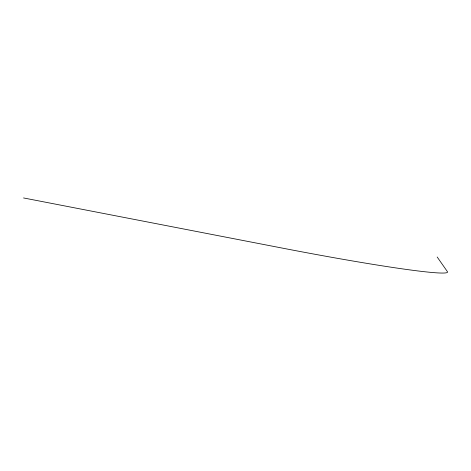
<?xml version="1.0" encoding="UTF-8"?>
<svg xmlns="http://www.w3.org/2000/svg" width="471" height="471" viewBox="0 0 471 471"><rect width="100%" height="100%" fill="white"/><g stroke="black" fill="none" stroke-linecap="round" stroke-linejoin="round"><path stroke-width="0.71" d="M23.55 197.95L281.97 248.034A175.695 8.278 11.1 0 0 447.421 271.655L437.176 257.007"/></g></svg>
